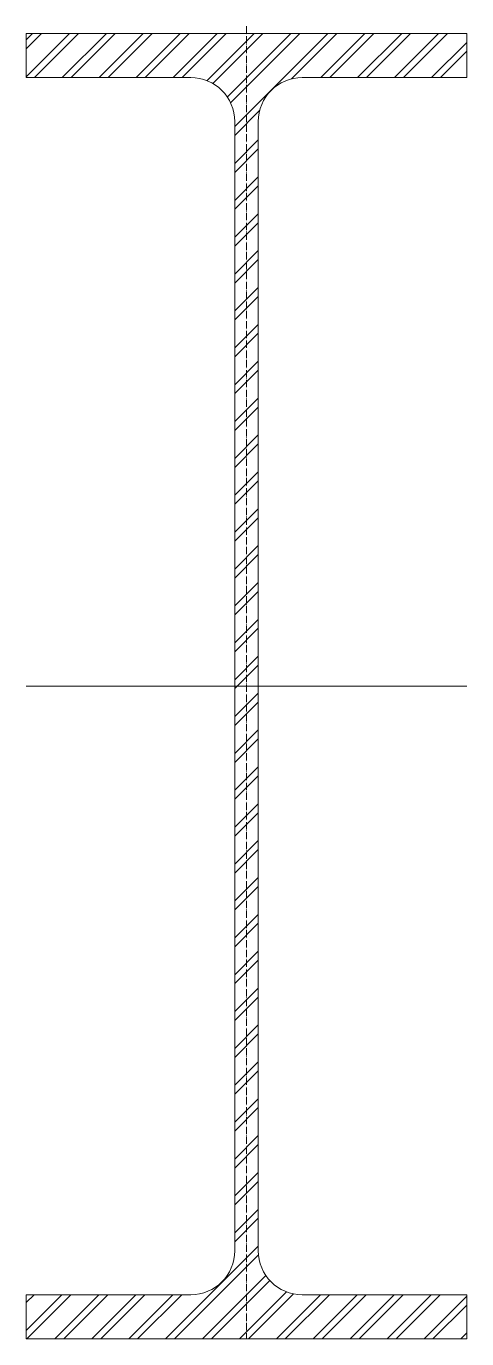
# Model space of a CAD drawing. Header units: metres. Extents: x -150 to 150, y -445 to 450.
import ezdxf

# ---------------------------------------------------------------- set-up
doc = ezdxf.new("R2010")
doc.units = ezdxf.units.M
doc.linetypes.add('MV_hartlijn_staal', pattern=[6.6, 5, -0.8, 0, -0.8])
doc.layers.add('A-DETL-GENF', color=92, linetype='Continuous', lineweight=18)

# ---------------------------------------------------------------- blocks, each defined once
blk = doc.blocks.new('28 Staalprofielen- IPE_HEA_HEB 2d - HEA900-3530676-00_0 Basismaterialen')
at = {"layer": 'A-DETL-GENF', "lineweight": 13}
h = blk.add_hatch(dxfattribs=at)
h.set_pattern_fill('FP_227', color=256, style=0, pattern_type=2)
h.set_pattern_definition([(45, (4360.222, -1662.102), (-12.57236, 12.57236), []), (45, (4360.222, -1643.052), (-12.57236, 12.57236), [])])
h.paths.add_polyline_path([(-150, -445), (150, -445), (150, -415), (38, -415), (34.05, -414.74), (30.24, -413.98), (26.52, -412.71), (23, -410.98), (19.74, -408.8), (16.79, -406.21), (14.2, -403.26), (12.02, -400), (10.29, -396.48), (9.02, -392.76), (8.26, -388.95), (8, -385), (8, 385), (8.26, 388.95), (9.02, 392.76), (10.29, 396.48), (12.02, 400), (14.2, 403.26), (16.79, 406.21), (19.74, 408.8), (23, 410.98), (26.52, 412.71), (30.24, 413.98), (34.05, 414.74), (38, 415), (150, 415), (150, 445), (-150, 445), (-150, 415), (-38, 415), (-34.05, 414.74), (-30.24, 413.98), (-26.52, 412.71), (-23, 410.98), (-19.74, 408.8), (-16.79, 406.21), (-14.2, 403.26), (-12.02, 400), (-10.29, 396.48), (-9.02, 392.76), (-8.26, 388.95), (-8, 385), (-8, -385), (-8.26, -388.95), (-9.02, -392.76), (-10.29, -396.48), (-12.02, -400), (-14.2, -403.26), (-16.79, -406.21), (-19.74, -408.8), (-23, -410.98), (-26.52, -412.71), (-30.24, -413.98), (-34.05, -414.74), (-38, -415), (-150, -415)])
at = {"layer": 'A-DETL-GENF', "linetype": 'MV_hartlijn_staal', "lineweight": 13}
blk.add_line((0, 450), (0, -445), dxfattribs=at)
at = {"layer": 'A-DETL-GENF'}
for p, q in [((150, 445), (-150, 445)), ((-150, 445), (-150, 415)), ((150, 445), (-150, 445)), ((-150, 445), (-150, 415)), ((150, 415), (150, 445)), ((150, 445), (150, 415)), ((-150, 415), (-38, 415)), ((-150, 415), (-38, 415)), ((38, 415), (150, 415)), ((150, 415), (38, 415)), ((-8, 385), (-8, -385)), ((-8, 385), (-8, -385)), ((8, -385), (8, 385)), ((8, 385), (8, -385)), ((-150, 0), (150, 0)), ((-38, -415), (-150, -415)), ((-150, -415), (-150, -445)), ((-150, -445), (-150, -415)), ((-150, -415), (-38, -415)), ((150, -415), (38, -415)), ((150, -415), (38, -415)), ((150, -445), (150, -415)), ((150, -445), (150, -415)), ((-150, -445), (150, -445)), ((150, -445), (-150, -445))]:
    blk.add_line(p, q, dxfattribs=at)
for centre, start, end in [((-38, 385), 0, 90), ((-38, 385), 360, 90), ((38, 385), 90, 180), ((38, 385), 90, 180), ((-38, -385), 270, 0), ((-38, -385), 270, 0), ((38, -385), 180, 270), ((38, -385), 180, 270)]:
    blk.add_arc(centre, 30, start, end, dxfattribs=at)

msp = doc.modelspace()

# ---------------------------------------------------------------- block references
msp.add_blockref('28 Staalprofielen- IPE_HEA_HEB 2d - HEA900-3530676-00_0 Basismaterialen', (0, 0))

doc.saveas('drawing.dxf')
